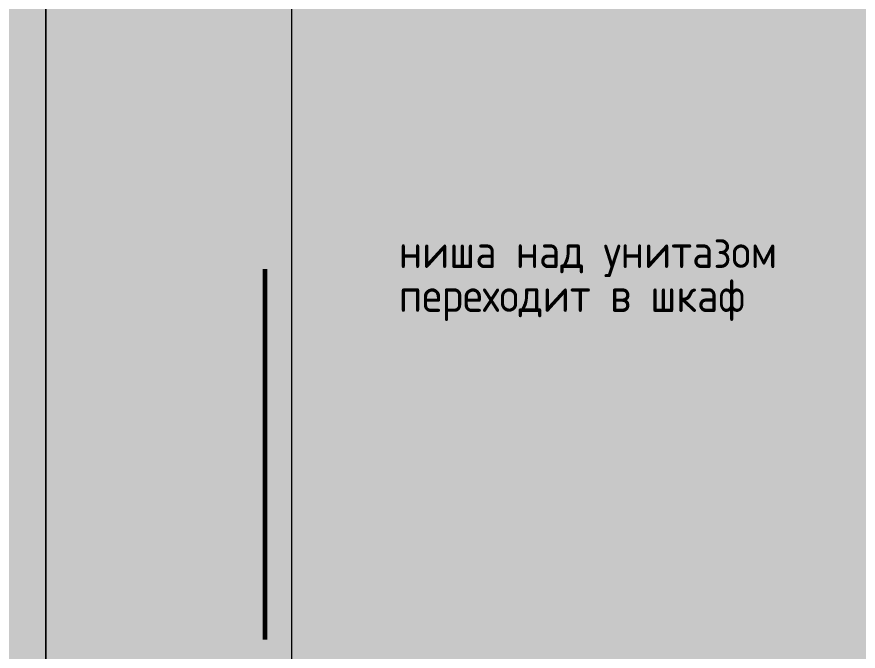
# Model space of a CAD drawing. Header units: millimetres. Extents: x 2336463 to 2579121, y 595385 to 778077.
# Drawn here: x 2476248 to 2478127, y 623936 to 625353 of the extents above; entities that cross this region are included whole.
import ezdxf

# ---------------------------------------------------------------- set-up
doc = ezdxf.new("R2010")
doc.units = ezdxf.units.MM
doc.header["$MEASUREMENT"] = 0
doc.layers.add('+возводимые стены_Ном._пера__104', color=7, linetype='Continuous', lineweight=5, true_color=0x96e196)
doc.layers.add('+развертка_Ном._пера__242', color=7, linetype='Continuous', lineweight=13, true_color=0x1b55b5)
for name, color, linetype, lineweight in [('+возводимые стены_Ном._пера__19', 255, 'Continuous', 0), ('Интерьер - Мебель_Ном._пера__1', 7, 'Continuous', 13), ('Интерьер - Мебель_Ном._пера__41', 7, 'Continuous', 60)]:
    doc.layers.add(name, color=color, linetype=linetype, lineweight=lineweight)
doc.styles.add('СГЕНЕРИР_СТИЛЬ_4', font='isocp.shx')

msp = doc.modelspace()

# ---------------------------------------------------------------- hatches: boundary and pattern name
at = {"layer": '+возводимые стены_Ном._пера__104', "linetype": 'Continuous', "lineweight": 0, "true_color": 0xb0e8b0}
for points in [[(2474237.1, 623031.4), (2476312.7, 623031.4), (2476312.7, 626481.2), (2474237.1, 626481.2)], [(2477412.1, 624531.4), (2478348.7, 624531.4), (2478348.7, 624231.4), (2477412.1, 624231.4), (2477412.1, 623031.4), (2479407.1, 623031.4), (2479407.1, 624231.4), (2479407.1, 626476.9), (2478348.7, 626476.9), (2477412.1, 626476.9)]]:
    msp.add_hatch(color=9, dxfattribs=at).paths.add_polyline_path(points)
at = {"layer": '+возводимые стены_Ном._пера__19', "linetype": 'Continuous', "lineweight": 0}
for points in [[(2476312.1, 623031.4), (2477412.1, 623031.4), (2477412.1, 626481.2), (2476312.1, 626481.2)], [(2478348.7, 624231.4), (2476862.1, 624231.4), (2476862.1, 624581.4), (2478348.7, 624581.4)]]:
    msp.add_hatch(color=255, dxfattribs=at).paths.add_polyline_path(points)

# ---------------------------------------------------------------- linework, layer by layer
at = {"layer": 'Интерьер - Мебель_Ном._пера__1', "color": 7, "linetype": 'Continuous', "lineweight": 13}
for p, q in [((2476312.1, 627981.4), (2476312.1, 623031.4)), ((2476312.1, 623031.4), (2476312.1, 627981.4)), ((2476312.1, 626481.2), (2476312.1, 623031.4)), ((2476862.1, 623031.4), (2476862.1, 626481.2))]:
    msp.add_line(p, q, dxfattribs=at)
at = {"layer": 'Интерьер - Мебель_Ном._пера__41', "color": 7, "linetype": 'Continuous', "lineweight": 60}
msp.add_line((2476801.7, 624789.3), (2476801.7, 623962.2), dxfattribs=at)

# ---------------------------------------------------------------- texts
at = {"layer": '+развертка_Ном._пера__242', "color": 152, "linetype": 'Continuous', "lineweight": 13, "true_color": 0x1b55b5, "insert": (2477101, 624866.9), "char_height": 75, "attachment_point": 1, "line_spacing_factor": 0.784842, "style": 'СГЕНЕРИР_СТИЛЬ_4'}
msp.add_mtext('\\A1;{\\pql;\\Fisocp.shx;ниша над унитазом\\P\\pql;\\Fisocp.shx;переходит в шкаф}', dxfattribs=at)

doc.saveas('drawing.dxf')
